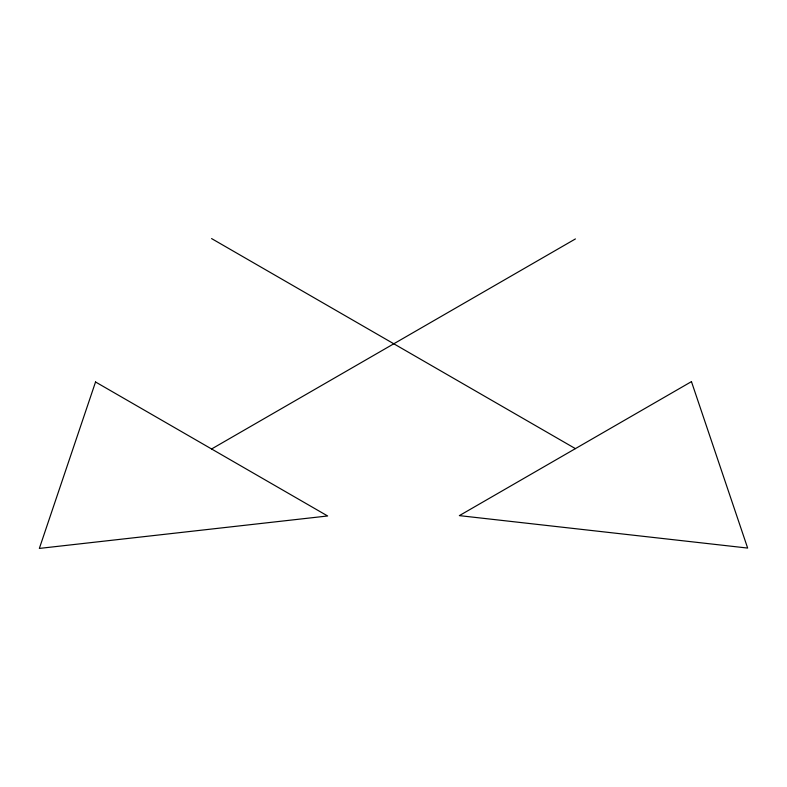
<?xml version="1.0" encoding="UTF-8"?>
<svg xmlns="http://www.w3.org/2000/svg" width="787" height="787" viewBox="0 0 787 787"><rect width="100%" height="100%" fill="white"/><g stroke="black" fill="none" stroke-linecap="round" stroke-linejoin="round"><path stroke-width="1.18" d="M211.595 448.974L575.415 238.933M211.585 238.579L575.405 448.629M95.542 381.98L39.35 548.421L327.638 515.977L95.542 381.98M691.458 381.626L459.362 515.623L747.65 548.067L691.458 381.626"/></g></svg>
